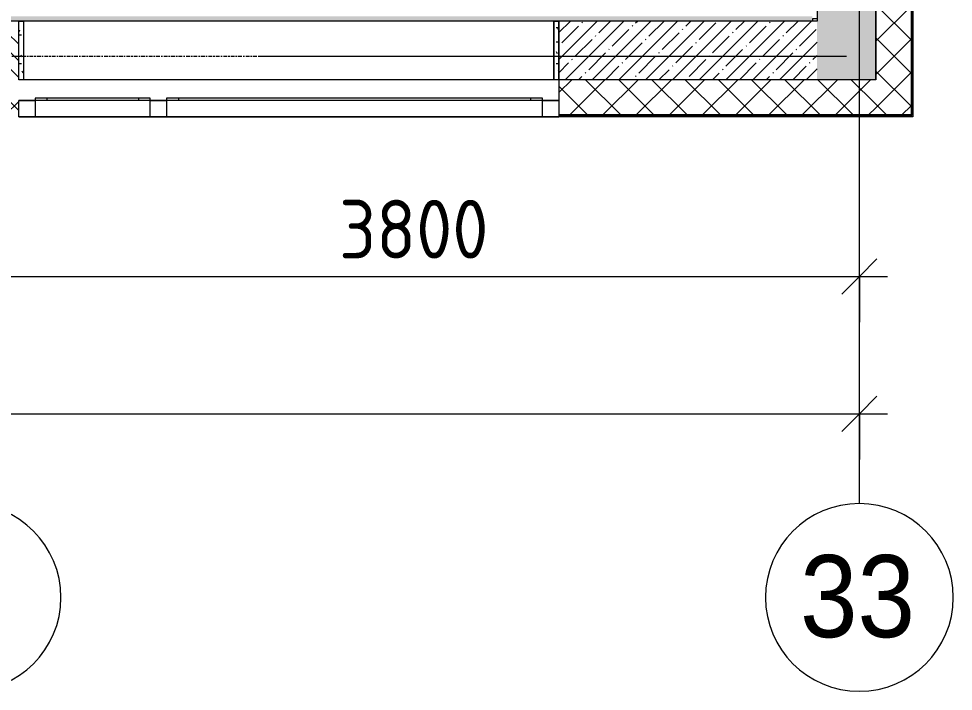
# Model space of a CAD drawing. Header units: millimetres. Extents: x 81303 to 275082, y -8553 to 29000.
# Drawn here: x 121430 to 125410, y -2706 to 160 of the extents above; entities that cross this region are included whole.
import ezdxf

# ---------------------------------------------------------------- set-up
doc = ezdxf.new("R2010")
doc.units = ezdxf.units.MM
doc.linetypes.add('Осевая', pattern=[31.75, 6.35, -4.7625, 15.875, -4.7625])
for name, color, linetype, lineweight in [('A-ANNO-DIMS', 7, 'Continuous', 9), ('A-ANNO-DIMS-100', 7, 'Continuous', 9), ('A-GLAZ', 7, 'Continuous', 9), ('A-GLAZ-1', 7, 'Continuous', 13), ('A-WALL', 7, 'Continuous', 9), ('I-WALL', 7, 'Continuous', 9), ('Оси', 7, 'Continuous', 9), ('Оси-1', 7, 'Continuous', 20), ('Оси-2', 7, 'Осевая', 9)]:
    doc.layers.add(name, color=color, linetype=linetype, lineweight=lineweight)
for name, color, linetype, lineweight, true_color in [('A-WALL-1', 7, 'Continuous', 9, 0x3c3c3c), ('A-WALL-2', 7, 'Continuous', 9, 0x535353), ('A-WALL-FNSH-1', 7, 'Continuous', 9, 0x3c3c3c)]:
    doc.layers.add(name, color=color, linetype=linetype, lineweight=lineweight, true_color=true_color)
doc.styles.add('Arial', font='arial.ttf', dxfattribs={"width": 0.9, "height": 350})
doc.styles.add('ISOCPEUR', font='isocpeur.ttf', dxfattribs={"width": 0.9, "height": 250})
doc.dimstyles.new('ISO-2_5_0_9К_БОЛЬШОЙ', dxfattribs={"dimscale": 304.8, "dimtxt": 248.995294, "dimasz": 0.492126, "dimexe": 0.393701, "dimexo": 0.984252, "dimgap": 0, "dimtad": 1, "dimdec": 0, "dimrnd": 10, "dimzin": 0, "dimdsep": 46, "dimtxsty": 'ISOCPEUR', "dimblk1": 'OBLIQUE', "dimblk2": 'OBLIQUE', "dimsah": 1, "dimcen": 0.09, "dimdle": 0.393701, "dimazin": 0, "dimtfac": 1, "dimtdec": 4, "dimtix": 1, "dimtmove": 0, "dimatfit": 3, "dimfxl": 1, "dimtvp": 1, "dimtolj": 1, "dimtzin": 0, "dimarcsym": 2})
pattern_1 = [(45, (0, 0), (-70.71068, 70.71068), []), (135, (0, 0), (-70.71068, -70.71068), [])]
pattern_2 = [(45, (0, 0), (-57.024626, 57.024626), []), (45, (57.025, 0), (-57.024626, 57.024626), [100.806, -20.161, 3.353, -16.808])]
pattern_3 = [(0, (0, 0), (121.92, 30.48), [10.058, -81.382, 10.058, -81.382, -487.68]), (0, (0, 0), (121.92, 30.48), [-182.88, 10.058, -172.822, 10.058, -81.382, -213.36]), (0, (0, 0), (121.92, 30.48), [-457.2, 10.058, -50.902, 10.058, -142.342]), (120, (45.72, 15.24), (-87.356454, 90.345817), [10.058, -81.382, 10.058, -81.382, -487.68]), (120, (45.72, 15.24), (-87.356454, 90.345817), [-182.88, 10.058, -172.822, 10.058, -81.382, -213.36]), (120, (45.72, 15.24), (-87.356454, 90.345817), [-457.2, 10.058, -50.902, 10.058, -142.342]), (240, (60.96, 76.2), (-34.563546, -120.825817), [10.058, -81.382, 10.058, -81.382, -487.68]), (240, (60.96, 76.2), (-34.563546, -120.825817), [-182.88, 10.058, -172.822, 10.058, -81.382, -213.36]), (240, (60.96, 76.2), (-34.563546, -120.825817), [-457.2, 10.058, -50.902, 10.058, -142.342])]

# ---------------------------------------------------------------- blocks, each defined once
blk = doc.blocks.new('120_Окно_СКБ_2Ст_Фрамуга сверху - 120_Окно_СКБ_2Ст_2300х2500_h_ ДОО-22877115-Сводный план потолка 3 этажа в осях 23-33')
at = {"layer": 'A-GLAZ'}
for p, q in [((1150, 83), (-1150, 83)), ((-1080, 83), (1080, 83)), ((-1150, 13), (1150, 13)), ((-1080, 13), (1080, 13))]:
    blk.add_line(p, q, dxfattribs=at)
at = {"layer": 'A-GLAZ-1'}
for p, q in [((-1150, 13), (-1150, 83)), ((-1150, 83), (-1080, 83)), ((-1080, 83), (-1080, 13)), ((520, 13), (520, 83)), ((520, 83), (590, 83)), ((590, 83), (590, 13)), ((1080, 13), (1080, 83)), ((1080, 83), (1150, 83)), ((1150, 83), (1150, 13)), ((-1080, 13), (-1150, 13)), ((-1080, 13), (-1080, 3)), ((-1080, 3), (520, 3)), ((-1030, 3), (-1030, 13)), ((470, 3), (470, 13)), ((590, 13), (520, 13)), ((520, 3), (520, 13)), ((590, 13), (590, 3)), ((590, 3), (1080, 3)), ((640, 3), (640, 13)), ((1030, 3), (1030, 13)), ((1150, 13), (1080, 13)), ((1080, 3), (1080, 13))]:
    blk.add_line(p, q, dxfattribs=at)
blk = doc.blocks.new('Ось сетки - D8-29747960-Сводный план потолка 3 этажа в осях 23-33')
at = {"layer": 'Оси-1'}
for start, end in [(360, 180), (180, 360)]:
    blk.add_arc((0, 0), 4, start, end, dxfattribs=at)
blk = doc.blocks.new('DIMBLOCK25-Сводный план потолка 3 этажа в осях 23-33')
at = {"layer": 'A-ANNO-DIMS-100'}
for p, q in [((121210, -1132.6), (121210, -818.6)), ((125010, -1132.6), (125010, -818.6)), ((121210, -938.6), (125130, -938.6)), ((121210, -938.6), (121210, -1132.6)), ((125010, -938.6), (125010, -1132.6))]:
    blk.add_line(p, q, dxfattribs=at)
at = {"layer": 'A-ANNO-DIMS-100', "lineweight": 20}
for p, q in [((121210, -938.6), (121285, -863.6)), ((125010, -938.6), (125085, -863.6)), ((121210, -938.6), (121135, -1013.6)), ((125010, -938.6), (124935, -1013.6))]:
    blk.add_line(p, q, dxfattribs=at)
at = {"layer": 'A-ANNO-DIMS-100', "color": 0, "insert": (122794, -612), "char_height": 250, "width": 758.478, "attachment_point": 1, "line_spacing_factor": 1.149209, "style": 'ISOCPEUR'}
blk.add_mtext('3800', dxfattribs=at)
blk = doc.blocks.new('_Oblique')
at = {"color": 0, "linetype": 'ByBlock', "lineweight": -2}
blk.add_line((-0.5, -0.5), (0.5, 0.5), dxfattribs=at)
blk = doc.blocks.new('DIMBLOCK26-Сводный план потолка 3 этажа в осях 23-33')
at = {"layer": 'A-ANNO-DIMS-100'}
for p, q in [((84560, -1717.9), (84560, -1404)), ((125010, -1717.9), (125010, -1404)), ((84440, -1524), (125130, -1524)), ((84560, -1524), (84560, -1717.9)), ((125010, -1524), (125010, -1717.9))]:
    blk.add_line(p, q, dxfattribs=at)
at = {"layer": 'A-ANNO-DIMS-100', "lineweight": 20}
for p, q in [((84560, -1524), (84635, -1449)), ((125010, -1524), (125085, -1449)), ((84560, -1524), (84485, -1599)), ((125010, -1524), (124935, -1599))]:
    blk.add_line(p, q, dxfattribs=at)
at = {"layer": 'A-ANNO-DIMS-100', "color": 0, "insert": (104366, -1197.4), "char_height": 250, "width": 1005.558, "attachment_point": 1, "line_spacing_factor": 1.149209, "style": 'ISOCPEUR'}
blk.add_mtext('40450', dxfattribs=at)

msp = doc.modelspace()

# ---------------------------------------------------------------- hatches: boundary and pattern name
at = {"layer": 'A-WALL'}
h = msp.add_hatch(dxfattribs=at)
h.set_pattern_fill('FP_2', color=256, style=0, pattern_type=2)
h.set_pattern_definition(pattern_1)
h.paths.add_polyline_path([(125230, -250), (125230, 7700), (125080, 7700), (125080, -250)])
h.paths.add_polyline_path([(125080, 8900), (125230, 8900), (125230, 10820), (125080, 10820), (125080, 10059.6)])
h.paths.add_polyline_path([(125168, 13120), (125230, 13120), (125230, 21400), (125080, 21400), (125080, 13120)])
h = msp.add_hatch(dxfattribs=at)
h.set_pattern_fill('FP_3', color=256, style=0, pattern_type=2)
h.set_pattern_definition([(135, (0, 0), (-35.35534, -35.35534), [])])
h.paths.add_polyline_path([(121130, -100), (121430, -100), (121430, 100), (121130, 100)])
h.paths.add_polyline_path([(118830, -100), (119330, -100), (119330, 100), (118830, 100)])
h.paths.add_polyline_path([(117030, -100), (117030, 100), (115980, 100), (115980, -100)])
h.paths.add_polyline_path([(113680, -100), (113680, 100), (113430, 100), (113430, -100)])
h.paths.add_polyline_path([(110730, -100), (111630, -100), (111630, 100), (110730, 100), (110730, -48)])
h.paths.add_polyline_path([(108930, -100), (109830, -100), (109830, 100), (108930, 100), (108930, -48)])
h.paths.add_polyline_path([(106230, -100), (106230, 100), (105180, 100), (105180, -100)])
h.paths.add_polyline_path([(102880, -100), (102880, 100), (102630, 100), (102630, -100)])
h.paths.add_polyline_path([(100830, -100), (101730, -100), (101730, 100), (100830, 100), (100830, -48)])
h.paths.add_polyline_path([(98130, -100), (98130, 100), (97080, 100), (97080, -100)])
h.paths.add_polyline_path([(94530, -100), (94780, -100), (94780, 100), (94530, 100), (94530, -48)])
h.paths.add_polyline_path([(92730, -100), (92730, 100), (91930, 100), (91930, -100), (92207.7, -100)])
h = msp.add_hatch(dxfattribs=at)
h.set_pattern_fill('FP_2', color=256, style=0, pattern_type=2)
h.set_pattern_definition(pattern_1)
h.paths.add_polyline_path([(125080, -250), (125080, -100), (123730, -100), (123730, -250)])
h.paths.add_polyline_path([(121430, -250), (121430, -100), (120230, -100), (120230, -250), (120561.7, -250)])
h.paths.add_polyline_path([(119330, -250), (119330, -100), (117930, -100), (117930, -250), (117984, -250)])
h.paths.add_polyline_path([(117030, -250), (117030, -100), (115980, -100), (115980, -250)])
h.paths.add_polyline_path([(112530, -250), (113680, -250), (113680, -100), (112530, -100), (112530, -118)])
h.paths.add_polyline_path([(111630, -250), (111630, -100), (110730, -100), (110730, -250)])
h.paths.add_polyline_path([(109830, -250), (109830, -100), (108930, -100), (108930, -250), (108962.3, -250)])
h.paths.add_polyline_path([(108030, -250), (108030, -100), (107130, -100), (107130, -250), (107673.5, -250)])
h.paths.add_polyline_path([(106230, -250), (106230, -100), (105180, -100), (105180, -250)])
h.paths.add_polyline_path([(102880, -250), (102880, -100), (100830, -100), (100830, -250)])
h.paths.add_polyline_path([(99030, -250), (99930, -250), (99930, -100), (99030, -100), (99030, -118)])
h.paths.add_polyline_path([(97080, -250), (98130, -250), (98130, -100), (97080, -100), (97080, -118)])
h.paths.add_polyline_path([(93630, -250), (94780, -250), (94780, -100), (93630, -100), (93630, -118)])
h.paths.add_polyline_path([(92207.7, -250), (92730, -250), (92730, -100), (91930, -100), (91930, -250)])
h.paths.add_polyline_path([(90918.9, -250), (91030, -250), (91030, -100), (89210, -100), (89210, -250), (89630.1, -250)])
at = {"layer": 'I-WALL'}
h = msp.add_hatch(dxfattribs=at)
h.set_pattern_fill('FP_1', color=256, style=0, pattern_type=2)
h.set_pattern_definition(pattern_2)
h.paths.add_polyline_path([(125080, -100), (125080, 7700), (124830, 7700), (124830, -100)])
h = msp.add_hatch(dxfattribs=at)
h.set_pattern_fill('FP_21', color=256, style=0, pattern_type=2)
h.set_pattern_definition(pattern_3)
h.paths.add_polyline_path([(124810, 150), (124810, 170), (109770, 170), (109771, 150), (123139.3, 150)])
h = msp.add_hatch(dxfattribs=at)
h.set_pattern_fill('FP_21', color=256, style=0, pattern_type=2)
h.set_pattern_definition(pattern_3)
h.paths.add_polyline_path([(121450, -100), (121450, 150), (121430, 150), (121430, -100)])
h = msp.add_hatch(dxfattribs=at)
h.set_pattern_fill('FP_21', color=256, style=0, pattern_type=2)
h.set_pattern_definition(pattern_3)
h.paths.add_polyline_path([(123730, -100), (123730, 149.8), (123710, 149.8), (123710, -100)])
h = msp.add_hatch(dxfattribs=at)
h.set_pattern_fill('FP_1', color=256, style=0, pattern_type=2)
h.set_pattern_definition(pattern_2)
h.paths.add_polyline_path([(124830, -100), (124830, 150), (123730, 150), (123730, -100)])

# ---------------------------------------------------------------- linework, layer by layer
at = {"layer": 'A-WALL'}
for p, q in [((125230, 7700), (125230, -250)), ((125233, 7700), (125233, -253)), ((125230, -250), (123730, -250)), ((125233, -253), (123730, -253))]:
    msp.add_line(p, q, dxfattribs=at)
at = {"layer": 'A-WALL-1'}
for p, q in [((124830, 7701), (124830, 150)), ((125080, -100), (125080, 7700)), ((125080, 7700), (125080, -100)), ((124810, 160), (124810, 150)), ((124830, 160), (124810, 160)), ((124830, 150), (109770, 150)), ((121430, -100), (121430, 150)), ((121430, 150), (121450, 150)), ((121450, 150), (121450, -100)), ((123710, -100), (123710, 149.8)), ((123710, 149.8), (123730, 149.8)), ((123730, -100), (123730, 150)), ((123730, 149.8), (123730, -188)), ((125080, -100), (123730, -100))]:
    msp.add_line(p, q, dxfattribs=at)
at = {"layer": 'A-WALL-2'}
msp.add_line((125080, -100), (121430, -100), dxfattribs=at)
at = {"layer": 'A-WALL-FNSH-1'}
for p, q in [((125238, 7700), (125238, -258)), ((121450, 150), (121451, 150)), ((121451, 150), (121451, -100)), ((123709, -100), (123709, 149.8)), ((123709, 149.8), (123710, 149.8)), ((125238, -258), (123730, -258))]:
    msp.add_line(p, q, dxfattribs=at)
at = {"layer": 'Оси'}
for p, q in [((125010, -1906.3), (125010, 593.7)), ((122455, 0), (124955, 0))]:
    msp.add_line(p, q, dxfattribs=at)
at = {"layer": 'Оси-2'}
msp.add_line((84603.1, 0), (122455, 0), dxfattribs=at)

# ---------------------------------------------------------------- block references
at = {"layer": 'A-GLAZ', "rotation": 180}
msp.add_blockref('120_Окно_СКБ_2Ст_Фрамуга сверху - 120_Окно_СКБ_2Ст_2300х2500_h_ ДОО-22877115-Сводный план потолка 3 этажа в осях 23-33', (122580, -175), dxfattribs=at)
at = {"layer": 'Оси-1', "xscale": 99.99999999999993, "yscale": 99.99999999999993, "zscale": 99.99999999999993}
for p in [(121210, -2306.3), (125010, -2306.3)]:
    msp.add_blockref('Ось сетки - D8-29747960-Сводный план потолка 3 этажа в осях 23-33', p, dxfattribs=at)

# ---------------------------------------------------------------- texts
at = {"layer": 'Оси', "insert": (124757.4, -2125.6), "char_height": 350, "width": 606.076, "attachment_point": 1, "style": 'Arial'}
msp.add_mtext('33', dxfattribs=at)

# ---------------------------------------------------------------- dimensions: what is measured, and where the dimension line sits
at = {"layer": 'A-ANNO-DIMS'}
for base, p1, p2, override, picture, middle in [((125010, -938.6), (121210, -832.6), (125010, -832.6), {"dimpost": '<>', "dimfxl": 3800}, 'DIMBLOCK25-Сводный план потолка 3 этажа в осях 23-33', (123110, -813.6)), ((125010, -1524), (84560, -1417.9), (125010, -1417.9), {"dimpost": '<>', "dimfxl": 40450}, 'DIMBLOCK26-Сводный план потолка 3 этажа в осях 23-33', (104785, -1399))]:
    dim = msp.add_linear_dim(base=base, p1=p1, p2=p2, dimstyle='ISO-2_5_0_9К_БОЛЬШОЙ', override=override, dxfattribs=at)
    dim.commit()
    dim.dimension.update_dxf_attribs({"geometry": picture, "text_midpoint": middle})

doc.saveas('drawing.dxf')
